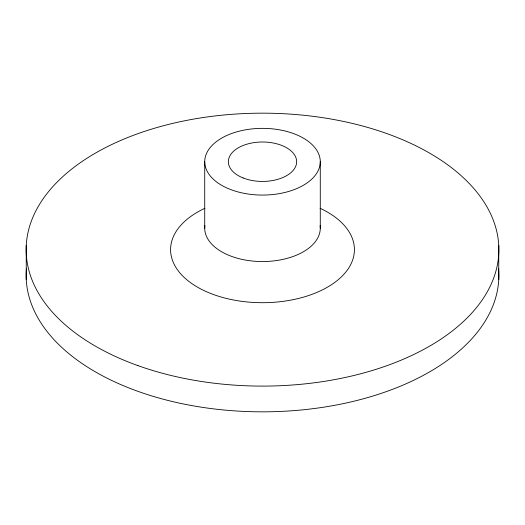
<?xml version="1.0" encoding="UTF-8"?>
<svg xmlns="http://www.w3.org/2000/svg" width="525" height="525" viewBox="0 0 525 525"><rect width="100%" height="100%" fill="white"/><g stroke="black" fill="none" stroke-linecap="round" stroke-linejoin="round"><path stroke-width="0.79" d="M498.75 245.346L498.75 279.654M320.276 161.713A57.776 33.357 0 0 1 233.612 190.601A57.776 33.357 0 0 1 233.612 132.825A57.776 33.357 0 0 1 320.276 161.713L320.276 228.191M204.724 161.713L204.724 228.191M26.25 245.346L26.25 279.654M498.586 268.741A236.368 136.467 0 0 1 262.5 411.83A236.368 136.467 0 0 1 26.414 268.741M320.099 225.573A57.776 33.357 0 0 1 262.5 261.548A57.776 33.357 0 0 1 204.901 225.573M320.112 208.281A91.921 53.071 0 0 1 329.792 285.784A91.921 53.071 0 0 1 195.208 285.784A91.921 53.071 0 0 1 204.888 208.281M243.16 177.962A34.145 19.714 0 0 0 296.54 163.262A34.145 19.714 0 0 0 247.8 143.922A34.145 19.714 0 0 0 243.16 177.962M137.944 365.617A236.368 136.467 0 0 0 498.75 253.923A236.368 136.467 0 0 0 150.806 129.367A236.368 136.467 0 0 0 137.944 365.617"/></g></svg>
